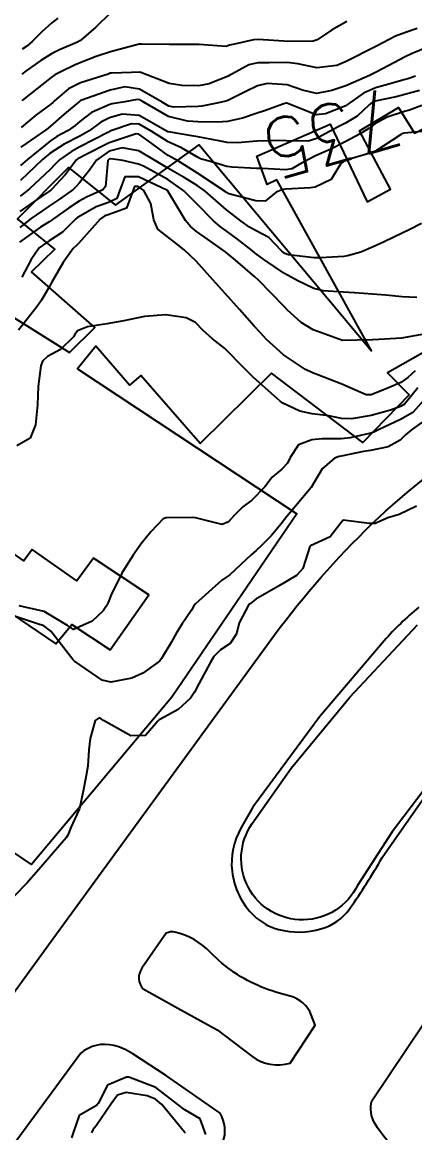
# Model space of a CAD drawing. Header units: metres. Extents: x 318500 to 325275, y 7408834 to 7428799.
# Drawn here: x 323109.4 to 323136.1, y 7418911.1 to 7418986.4 of the extents above; entities that cross this region are included whole.
import ezdxf
from ezdxf.enums import TextEntityAlignment as Align

# ---------------------------------------------------------------- set-up
doc = ezdxf.new("R2010")
doc.units = ezdxf.units.M
doc.header["$MEASUREMENT"] = 0
for name, color, linetype in [('Canteiro', 45, 'Continuous'), ('Cotas', 45, 'Continuous'), ('Curvas de Nivel 1m', 11, 'Continuous'), ('Curvas de Nivel 5m', 15, 'Continuous'), ('Edificações', 30, 'Continuous'), ('Vias Primárias', 230, 'Continuous'), ('Vias Secundárias', 230, 'Continuous')]:
    doc.layers.add(name, color=color, linetype=linetype)
doc.styles.add('Style-STANDARD', font='STANDARD.shx')

msp = doc.modelspace()

# ---------------------------------------------------------------- linework, layer by layer
at = {"layer": 'Canteiro'}
msp.add_lwpolyline([(323137.404, 7418935.249), (323134.531, 7418931.489), (323132.172, 7418927.845, -1.082771), (323125.029, 7418932.043), (323127.662, 7418935.802), (323131.66, 7418940.615), (323136.237, 7418945.519)], format="xyb", dxfattribs=at)
at = {"layer": 'Curvas de Nivel 1m', "flags": 128}
for points, elevation in [([(323115.397, 7418987.041), (323114.418, 7418986.073), (323113.422, 7418985.235), (323113.328, 7418985.164), (323113.163, 7418985.073), (323111.942, 7418984.555), (323111.408, 7418984.285), (323110.679, 7418983.823), (323109.695, 7418983.115), (323109.388, 7418982.903)], 741), ([(323111.84, 7418986.69), (323111.439, 7418986.377), (323110.761, 7418985.769), (323110.109, 7418985.11), (323109.727, 7418984.803), (323109.412, 7418984.595)], 742), ([(323136.211, 7418985.99), (323135.434, 7418985.724), (323134.738, 7418985.473), (323133.453, 7418984.8), (323133.42, 7418984.781), (323133.371, 7418984.752), (323131.409, 7418983.76), (323130.768, 7418983.475), (323129.405, 7418983.321), (323128.133, 7418983.595), (323127.408, 7418983.684), (323126.182, 7418983.672), (323125.407, 7418983.658), (323124.791, 7418983.531), (323123.687, 7418982.927), (323123.508, 7418982.819), (323123.398, 7418982.767), (323122.105, 7418982.233), (323121.387, 7418982.106), (323120.245, 7418982.119), (323119.389, 7418982.256), (323117.481, 7418983.009), (323117.4, 7418983.03), (323116.846, 7418983.018), (323115.477, 7418982.961), (323115.399, 7418982.951), (323115.259, 7418982.903), (323113.382, 7418982.308), (323112.56, 7418981.896), (323111.623, 7418981.087), (323111.493, 7418980.964), (323111.367, 7418980.869), (323110.337, 7418980.123), (323109.342, 7418979.28)], 739), ([(323136.976, 7418984.754), (323135.886, 7418984.295), (323135.413, 7418984.066), (323133.866, 7418983.254), (323133.402, 7418982.997), (323132.995, 7418982.806), (323131.897, 7418982.318), (323131.389, 7418982.108), (323130.434, 7418981.79), (323129.381, 7418981.59), (323128.444, 7418981.804), (323127.389, 7418982.173), (323126.033, 7418982.258), (323125.388, 7418982.092), (323124.59, 7418981.71), (323123.373, 7418981.115), (323123.24, 7418981.064), (323122.732, 7418980.94), (323121.606, 7418980.717), (323121.366, 7418980.698), (323119.698, 7418980.652), (323119.366, 7418980.729), (323118.91, 7418980.995), (323117.383, 7418981.869), (323116.374, 7418982.036), (323115.382, 7418981.817), (323113.406, 7418981.105), (323113.37, 7418981.096), (323113.331, 7418981.07), (323112.264, 7418980.173), (323111.344, 7418979.366), (323111.194, 7418979.24), (323111.003, 7418979.095), (323109.322, 7418977.947)], 738), ([(323136.105, 7418982.763), (323135.58, 7418982.586), (323135.396, 7418982.53), (323134.04, 7418982.14), (323133.387, 7418981.964), (323132.579, 7418981.616), (323131.492, 7418980.828), (323131.428, 7418980.77), (323131.369, 7418980.741), (323130.006, 7418980.198), (323129.359, 7418980.13), (323127.482, 7418980.878), (323127.371, 7418980.925), (323127.32, 7418980.932), (323127.17, 7418980.883), (323125.859, 7418980.406), (323125.36, 7418980.238), (323124.368, 7418979.907), (323123.351, 7418979.678), (323122.662, 7418979.629), (323121.35, 7418979.654), (323120.627, 7418979.694), (323119.356, 7418980.023), (323117.623, 7418981.007), (323117.372, 7418981.148), (323117.213, 7418981.171), (323116.375, 7418981.025), (323115.524, 7418980.881), (323115.367, 7418980.839), (323114.127, 7418980.29), (323113.35, 7418979.713), (323113.012, 7418979.406), (323112.547, 7418979.078), (323111.767, 7418978.654), (323111.333, 7418978.371), (323109.773, 7418977.113), (323109.306, 7418976.7)], 737), ([(323136.37, 7418981.776), (323135.381, 7418981.507), (323134.793, 7418981.365), (323133.374, 7418981.063), (323133.186, 7418980.99), (323132.958, 7418980.806), (323132.137, 7418980.04), (323131.351, 7418979.56), (323130.857, 7418979.325), (323129.987, 7418978.844), (323129.568, 7418978.618), (323129.337, 7418978.513), (323128.829, 7418978.352), (323127.335, 7418978.364), (323126.843, 7418978.396), (323125.334, 7418978.337), (323124.025, 7418978.231), (323123.333, 7418978.266), (323122.757, 7418978.361), (323121.337, 7418978.633), (323121.06, 7418978.687), (323119.34, 7418978.971), (323119.298, 7418978.99), (323117.356, 7418980.079), (323116.202, 7418980.183), (323115.353, 7418979.926), (323114.765, 7418979.633), (323113.974, 7418979.06), (323113.336, 7418978.682), (323112.275, 7418978.136), (323111.324, 7418977.535), (323110.79, 7418977.098), (323109.296, 7418975.68)], 736), ([(323137.051, 7418979.047), (323135.342, 7418978.89), (323135.247, 7418978.866), (323135.089, 7418978.774), (323133.328, 7418977.627), (323131.635, 7418977.137), (323131.322, 7418977.011), (323131.201, 7418976.952), (323131.033, 7418976.833), (323130.393, 7418975.749), (323129.296, 7418975.23), (323128.973, 7418975.177), (323127.293, 7418975.086), (323127.108, 7418975.068), (323126.657, 7418974.889), (323125.915, 7418974.266), (323125.281, 7418974.301), (323123.439, 7418974.778), (323123.289, 7418974.864), (323123.199, 7418974.931), (323121.308, 7418976.182), (323120.02, 7418976.98), (323119.568, 7418977.232), (323119.324, 7418977.384), (323117.97, 7418978.367), (323117.338, 7418978.815), (323117.163, 7418978.838), (323115.332, 7418978.239), (323113.662, 7418977.403), (323113.321, 7418977.219), (323113.227, 7418977.165), (323113.112, 7418977.072), (323112.327, 7418976.057), (323111.44, 7418975.088), (323111.355, 7418975.023), (323111.288, 7418974.975), (323110.167, 7418974.216), (323109.267, 7418973.582)], 734), ([(323136.522, 7418972.757), (323135.684, 7418972.338), (323135.254, 7418972.129), (323133.98, 7418971.522), (323133.244, 7418971.17), (323132.396, 7418970.813), (323131.497, 7418970.565), (323131.236, 7418970.53), (323129.655, 7418970.425), (323129.234, 7418970.43), (323127.488, 7418970.624), (323127.238, 7418970.719), (323127.046, 7418970.883), (323126.158, 7418971.806), (323125.254, 7418972.284), (323124.852, 7418972.51), (323124.285, 7418972.92), (323123.272, 7418973.699), (323121.836, 7418974.952), (323121.296, 7418975.344), (323120.406, 7418975.871), (323119.313, 7418976.505), (323118.512, 7418976.998), (323117.327, 7418977.682), (323116.206, 7418977.904), (323115.326, 7418977.674), (323114.454, 7418977.053), (323113.988, 7418976.382), (323113.296, 7418975.502), (323113.091, 7418975.275), (323112.882, 7418975.074), (323111.955, 7418974.408), (323111.273, 7418973.95), (323110.76, 7418973.605), (323110.029, 7418973.108), (323109.254, 7418972.487)], 733), ([(323136.206, 7418967.749), (323135.195, 7418967.78), (323134.097, 7418967.886), (323133.197, 7418967.959), (323131.962, 7418968.055), (323131.199, 7418968.103), (323129.856, 7418968.187), (323129.202, 7418968.35), (323128.119, 7418968.866), (323127.217, 7418969.373), (323125.807, 7418970.326), (323125.238, 7418970.758), (323125.042, 7418970.912), (323124.023, 7418971.698), (323123.253, 7418972.262), (323122.864, 7418972.544), (323122.398, 7418972.943), (323121.277, 7418974.105), (323120.389, 7418974.974), (323119.301, 7418975.735), (323117.661, 7418976.66), (323117.317, 7418976.797), (323116.26, 7418977.026), (323115.435, 7418977.152), (323115.321, 7418977.127), (323115.234, 7418977.041), (323115.073, 7418975.263), (323114.895, 7418975.046), (323113.787, 7418974.558), (323113.278, 7418974.274), (323112.558, 7418973.79), (323111.548, 7418973.087), (323111.382, 7418972.966), (323111.258, 7418972.878), (323110.661, 7418972.506), (323109.244, 7418971.494)], 732), ([(323136.662, 7418965.258), (323135.162, 7418964.981), (323133.226, 7418964.864), (323133.161, 7418964.863), (323131.16, 7418964.83), (323129.167, 7418965.546), (323128.358, 7418966.048), (323127.43, 7418966.876), (323127.184, 7418967.125), (323125.462, 7418968.906), (323125.213, 7418969.141), (323123.89, 7418970.263), (323123.238, 7418970.817), (323123.08, 7418970.932), (323121.986, 7418971.687), (323121.253, 7418972.224), (323120.846, 7418972.556), (323120.495, 7418972.971), (323119.29, 7418974.99), (323117.304, 7418975.928), (323116.396, 7418975.931), (323116.052, 7418975.029), (323115.851, 7418974.462), (323115.277, 7418974.195), (323114.43, 7418973.896), (323113.262, 7418973.224), (323113.168, 7418973.164), (323113.063, 7418973.072), (323112.151, 7418972.181), (323111.245, 7418971.585), (323110.583, 7418971.1), (323110.022, 7418970.315), (323109.403, 7418969.117)], 731), ([(323136.266, 7418961.605), (323135.587, 7418960.765), (323135.36, 7418960.505), (323135.096, 7418960.349), (323134.406, 7418960.093), (323133.089, 7418959.722), (323131.768, 7418959.5), (323131.087, 7418959.537), (323130.217, 7418959.711), (323129.09, 7418959.855), (323128.253, 7418960.024), (323127.097, 7418960.579), (323126.92, 7418960.705), (323126.709, 7418960.886), (323125.121, 7418962.301), (323124.506, 7418962.916), (323123.151, 7418964.309), (323122.337, 7418964.942), (323121.705, 7418965.491), (323121.171, 7418966.032), (323120.555, 7418966.351), (323119.176, 7418966.558), (323117.721, 7418966.459), (323117.173, 7418966.345), (323116.314, 7418966.165), (323115.169, 7418965.948), (323113.847, 7418965.74), (323113.164, 7418965.473), (323112.995, 7418965.238), (323112.894, 7418965.073), (323112.027, 7418964.201), (323111.14, 7418963.736), (323110.807, 7418963.422), (323110.68, 7418963.097), (323110.509, 7418961.699), (323110.49, 7418961.099), (323110.455, 7418960.461), (323110.316, 7418959.101), (323109.972, 7418958.201), (323109.058, 7418957.679)], 729), ([(323136.639, 7418960.755), (323135.914, 7418959.939), (323135.087, 7418959.454), (323133.638, 7418958.792), (323133.274, 7418958.601), (323133.076, 7418958.534), (323131.671, 7418958.221), (323131.07, 7418958.155), (323129.77, 7418958.142), (323129.069, 7418958.09), (323128.175, 7418957.751), (323127.607, 7418956.872), (323127.431, 7418956.487), (323127.038, 7418956.085), (323126.374, 7418955.545), (323125.876, 7418954.897), (323125.011, 7418953.995), (323124.38, 7418953.543), (323123.784, 7418952.922), (323123.407, 7418952.513), (323122.991, 7418952.339), (323121.177, 7418952.778), (323120.998, 7418952.817), (323119.198, 7418952.785), (323118.996, 7418952.713), (323118.142, 7418951.839), (323117.467, 7418951.005), (323117.259, 7418950.714), (323116.959, 7418950.259), (323116.464, 7418949.501), (323116.174, 7418949.021), (323115.465, 7418947.571), (323115.255, 7418947.035), (323115.145, 7418946.808), (323114.911, 7418946.47), (323114.171, 7418945.781), (323112.892, 7418945.207), (323112.485, 7418945.485), (323110.91, 7418946.426), (323109.214, 7418946.817)], 728), ([(323136.552, 7418959.288), (323135.836, 7418958.762), (323135.432, 7418958.409), (323135.069, 7418958.063), (323134.243, 7418957.602), (323133.058, 7418957.364), (323132.57, 7418957.294), (323131.052, 7418956.976), (323130.934, 7418956.949), (323130.608, 7418956.834), (323129.77, 7418956.112), (323129.02, 7418954.85), (323127.373, 7418952.874), (323127.209, 7418952.665), (323126.992, 7418952.373), (323126.314, 7418951.556), (323125.665, 7418950.9), (323125.299, 7418950.571), (323124.96, 7418950.267), (323124.245, 7418949.622), (323123.501, 7418948.924), (323123.177, 7418948.689), (323122.936, 7418948.523), (323121.186, 7418946.956), (323121.069, 7418946.806), (323120.913, 7418946.521), (323120.278, 7418945.591), (323119.898, 7418944.975), (323119.524, 7418944.337), (323118.864, 7418943.233), (323118.76, 7418943.092), (323118.656, 7418942.992), (323117.612, 7418942.243), (323116.849, 7418941.908), (323115.444, 7418941.629), (323114.847, 7418941.765), (323112.973, 7418943.059), (323112.862, 7418943.182), (323111.368, 7418945.085), (323110.895, 7418945.452), (323110.383, 7418945.612), (323108.905, 7418946.111)], 727), ([(323136.179, 7418953.588), (323135.002, 7418953.02), (323134.236, 7418952.781), (323133.376, 7418952.413), (323132.994, 7418952.4), (323131.196, 7418952.628), (323130.993, 7418952.384), (323130.317, 7418951.5), (323128.971, 7418950.884), (323128.953, 7418950.868), (323128.944, 7418950.85), (323128.453, 7418949.352), (323128.029, 7418948.864), (323126.933, 7418948.213), (323125.277, 7418947.258), (323124.921, 7418946.971), (323124.88, 7418946.951), (323124.789, 7418946.911), (323124.149, 7418945.67), (323123.952, 7418944.919), (323123.537, 7418944.267), (323122.874, 7418943.831), (323122.428, 7418943.375), (323122.164, 7418942.94), (323121.406, 7418941.512), (323121.119, 7418940.956), (323120.834, 7418940.544), (323120.009, 7418939.785), (323118.812, 7418939.13), (323118.716, 7418939.077), (323118.626, 7418938.983), (323117.781, 7418938.01), (323116.795, 7418937.997), (323114.944, 7418939.038), (323114.811, 7418939.128), (323114.645, 7418939.209), (323114.373, 7418939.044), (323114.027, 7418937.812), (323113.94, 7418937.048), (323113.873, 7418935.945), (323113.726, 7418935.05), (323113.567, 7418934.232), (323113.312, 7418933.054), (323113.126, 7418932.654), (323112.711, 7418931.776), (323112.52, 7418931.245), (323112.407, 7418931.064), (323110.68, 7418929.09), (323109.76, 7418928.007), (323108.874, 7418927.117)], 726), ([(323120.51, 7418911.028), (323120.441, 7418911.107), (323118.9, 7418912.976), (323118.465, 7418913.338), (323117.9, 7418913.557), (323116.472, 7418913.788), (323115.878, 7418913.61), (323115.461, 7418913.025), (323114.445, 7418911.518), (323114.224, 7418911.261), (323114.13, 7418911.043)], 724)]:
    msp.add_lwpolyline(points, dxfattribs=dict(at, elevation=elevation))
at = {"layer": 'Curvas de Nivel 5m', "flags": 128}
for points, elevation in [([(323131.445, 7418986.468), (323130.407, 7418985.869), (323129.426, 7418985.218), (323129.151, 7418985.127), (323127.424, 7418985.122), (323127.175, 7418985.132), (323125.425, 7418985.242), (323125.112, 7418985.226), (323123.825, 7418984.926), (323123.484, 7418984.865), (323123.419, 7418984.847), (323123.266, 7418984.78), (323121.419, 7418984.908), (323121.369, 7418984.91), (323119.419, 7418984.908), (323117.507, 7418984.921), (323117.419, 7418984.941), (323117.347, 7418984.939), (323115.414, 7418984.416), (323114.437, 7418984.086), (323113.399, 7418983.68), (323112.975, 7418983.495), (323112.084, 7418983.083), (323111.633, 7418982.843), (323111.386, 7418982.676), (323109.438, 7418981.119), (323109.398, 7418981.091)], 740), ([(323136.536, 7418980.758), (323135.687, 7418980.445), (323135.364, 7418980.351), (323134.177, 7418979.968), (323133.351, 7418979.515), (323132.938, 7418979.214), (323132.295, 7418978.816), (323131.335, 7418978.3), (323130.359, 7418977.811), (323129.325, 7418977.363), (323128.38, 7418976.864), (323127.726, 7418976.462), (323127.313, 7418976.393), (323125.732, 7418976.485), (323125.314, 7418976.495), (323123.669, 7418976.572), (323123.316, 7418976.635), (323122.269, 7418976.946), (323121.521, 7418977.156), (323121.323, 7418977.256), (323120.237, 7418977.885), (323119.333, 7418978.308), (323118.21, 7418979.001), (323117.347, 7418979.498), (323116.837, 7418979.529), (323115.434, 7418979.039), (323115.34, 7418979.001), (323115.266, 7418978.968), (323113.329, 7418977.958), (323112.756, 7418977.645), (323111.942, 7418977.084), (323111.627, 7418976.775), (323111.31, 7418976.43), (323109.928, 7418975.11), (323109.569, 7418974.833), (323109.282, 7418974.61)], 735), ([(323136.076, 7418962.761), (323135.579, 7418962.309), (323135.118, 7418961.977), (323134.277, 7418961.618), (323133.105, 7418961.131), (323132.769, 7418961.141), (323131.115, 7418961.85), (323129.476, 7418962.495), (323129.127, 7418962.627), (323128.636, 7418962.857), (323127.144, 7418963.841), (323125.988, 7418964.898), (323125.592, 7418965.331), (323125.169, 7418965.801), (323124.165, 7418966.92), (323123.196, 7418968.002), (323122.359, 7418968.943), (323121.229, 7418970.209), (323120.408, 7418970.972), (323119.756, 7418971.493), (323119.249, 7418971.873), (323118.627, 7418972.369), (323118.357, 7418972.999), (323118.152, 7418974.126), (323117.677, 7418975.006), (323117.294, 7418975.262), (323117.043, 7418975.264), (323116.946, 7418975.015), (323116.502, 7418973.791), (323115.265, 7418973.34), (323115.032, 7418973.275), (323114.717, 7418973.048), (323113.243, 7418971.397), (323113.074, 7418971.24), (323112.884, 7418971.074), (323112.2, 7418970.105), (323111.608, 7418969.086), (323111.461, 7418968.833), (323111.199, 7418968.368), (323110.734, 7418967.55), (323110.42, 7418967.101), (323109.164, 7418965.527)], 730), ([(323121.876, 7418910.938), (323121.501, 7418911.995), (323120.457, 7418912.623), (323119.989, 7418912.965), (323118.477, 7418914.132), (323116.663, 7418914.832), (323116.487, 7418914.841), (323115.216, 7418914.291), (323114.565, 7418913.038), (323114.459, 7418912.902), (323113.285, 7418912.218), (323112.875, 7418911.056), (323112.768, 7418910.723)], 725)]:
    msp.add_lwpolyline(points, dxfattribs=dict(at, elevation=elevation))
at = {"layer": 'Edificações'}
for points in [[(323106.24, 7418968.003), (323112.62, 7418964.011), (323114.349, 7418965.704), (323110.059, 7418969.477), (323111.636, 7418971.015), (323109.105, 7418973.066), (323112.557, 7418976.564), (323115.747, 7418974), (323121.431, 7418978.102), (323133.119, 7418964.129), (323126.703, 7418975.729), (323126.04, 7418975.397), (323125.337, 7418977.329), (323130.314, 7418979.501), (323132.822, 7418974.235), (323134.407, 7418975.082), (323132.305, 7418979.059), (323134.96, 7418980.643), (323136.033, 7418978.881), (323137.324, 7418979.543)], [(323139.2, 7418965.444), (323134.211, 7418962.632), (323135.685, 7418961.124), (323132.535, 7418957.896), (323126.34, 7418962.607), (323121.503, 7418957.822), (323117.478, 7418962.435), (323116.696, 7418961.795), (323114.418, 7418964.425), (323113.172, 7418962.897), (323128.046, 7418953.06), (323119.568, 7418940.607), (323110.058, 7418929.266), (323099.246, 7418936.581), (323094.069, 7418929.819), (323103.342, 7418923.228), (323097.994, 7418916.466), (323094.296, 7418919.278), (323089.618, 7418912.555), (323093.497, 7418909.934)], [(323105.05, 7418948.747), (323111.712, 7418944.235), (323112.784, 7418945.557), (323115.391, 7418943.835), (323118.024, 7418947.561), (323114.258, 7418950.045), (323113.124, 7418948.51), (323110.089, 7418950.629), (323109.54, 7418949.862), (323106.797, 7418951.761)]]:
    msp.add_lwpolyline(points, dxfattribs=at)
at = {"layer": 'Vias Primárias'}
for points in [[(323715.644, 7420145.548, 0), (323709.04, 7420132.939)], [(323831.088, 7420001.787, 0), (323833.844, 7420008.443, 0.220888)], [(323070.721, 7418868.255), (323083.437, 7418885.572), (323099.626, 7418907.856), (323111.381, 7418924.057), (323126.179, 7418944.354, -0.04023), (323132.692, 7418951.926, -0.057801), (323140.76, 7418958.246, -0.038544), (323150.493, 7418963.215, -0.072713), (323161.177, 7418965.94, -0.055427), (323169.879, 7418965.887, -0.010525), (323187.188, 7418963.484), (323217.855, 7418959.692, 0.041832), (323225.927, 7418959.373, 0.065558), (323235.269, 7418961.026, 0.051403), (323239.226, 7418962.74), (323250.182, 7418969.624), (323260.872, 7418977.594), (323264.716, 7418980.686), (323269.093, 7418986.178), (323276.522, 7418995.003), (323280.005, 7419000)], [(323136.325, 7418946.726, 0.037211), (323133.968, 7418944.44), (323129.621, 7418939.308), (323125.074, 7418933.143), (323124.266, 7418931.731, 0.159005), (323123.66, 7418928.805, 0.175131), (323125.143, 7418925.794, 0.128872), (323126.827, 7418924.853, 0.133449), (323129.689, 7418924.887, 0.170852), (323131.649, 7418926.273, 0.026662), (323133.838, 7418929.736), (323136.736, 7418933.885)], [(323223.229, 7418868.62), (323206.952, 7418876.076), (323192.446, 7418882.763), (323173.76, 7418891.45), (323137.086, 7418908.341, -0.149863), (323133.362, 7418911.668, -0.206294), (323133.145, 7418913.235), (323142.409, 7418927.053), (323145.442, 7418930.948), (323147.372, 7418932.609)], [(323117.626, 7418920.815), (323119.979, 7418919.51), (323122.659, 7418918.041), (323125.012, 7418916.246, 0.242887), (323127.593, 7418915.789), (323129.292, 7418918.367), (323129.031, 7418919.053, 0.245597), (323127.593, 7418920.326, -0.034091), (323125.665, 7418920.946, -0.108776), (323122.201, 7418923.296, 0.149605), (323119.783, 7418924.667, 0.166151), (323119.195, 7418924.601), (323117.538, 7418922.219, 0.348102), (323117.626, 7418920.815, -0.360056)], [(323087.018, 7418860.729), (323102.752, 7418882.151), (323110.651, 7418893.025), (323119.509, 7418905.017), (323122.208, 7418908.81, 0.068854), (323123.038, 7418910.4, 0.222078), (323122.851, 7418912.395), (323119.201, 7418914.918), (323116.917, 7418916.418, 0.084091), (323115.638, 7418916.979, 0.243166), (323113.392, 7418916.449), (323108.803, 7418910.208), (323101.374, 7418899.819), (323096.694, 7418893.325), (323090.17, 7418884.522), (323080.338, 7418871.066)]]:
    msp.add_lwpolyline(points, format="xyb", dxfattribs=at)
at = {"layer": 'Vias Secundárias'}
msp.add_lwpolyline([(323053.031, 7418996.926), (323057.508, 7418999.354), (323058.898, 7419000), (323069.047, 7419004.637), (323077.809, 7419012.296), (323086.313, 7419022.512), (323092.943, 7419028.83, -0.128415), (323105.774, 7419035.938, 0), (323119.345, 7419039.41, -0.031689), (323136.527, 7419042.663)], format="xyb", dxfattribs=at)

# ---------------------------------------------------------------- texts
at = {"layer": 'Cotas', "style": 'Style-STANDARD'}
msp.add_text('735', height=4, rotation=196.01416, dxfattribs=at).set_placement((323130.44, 7418978.872, 735), align=Align.MIDDLE_CENTER)

doc.saveas('drawing.dxf')
